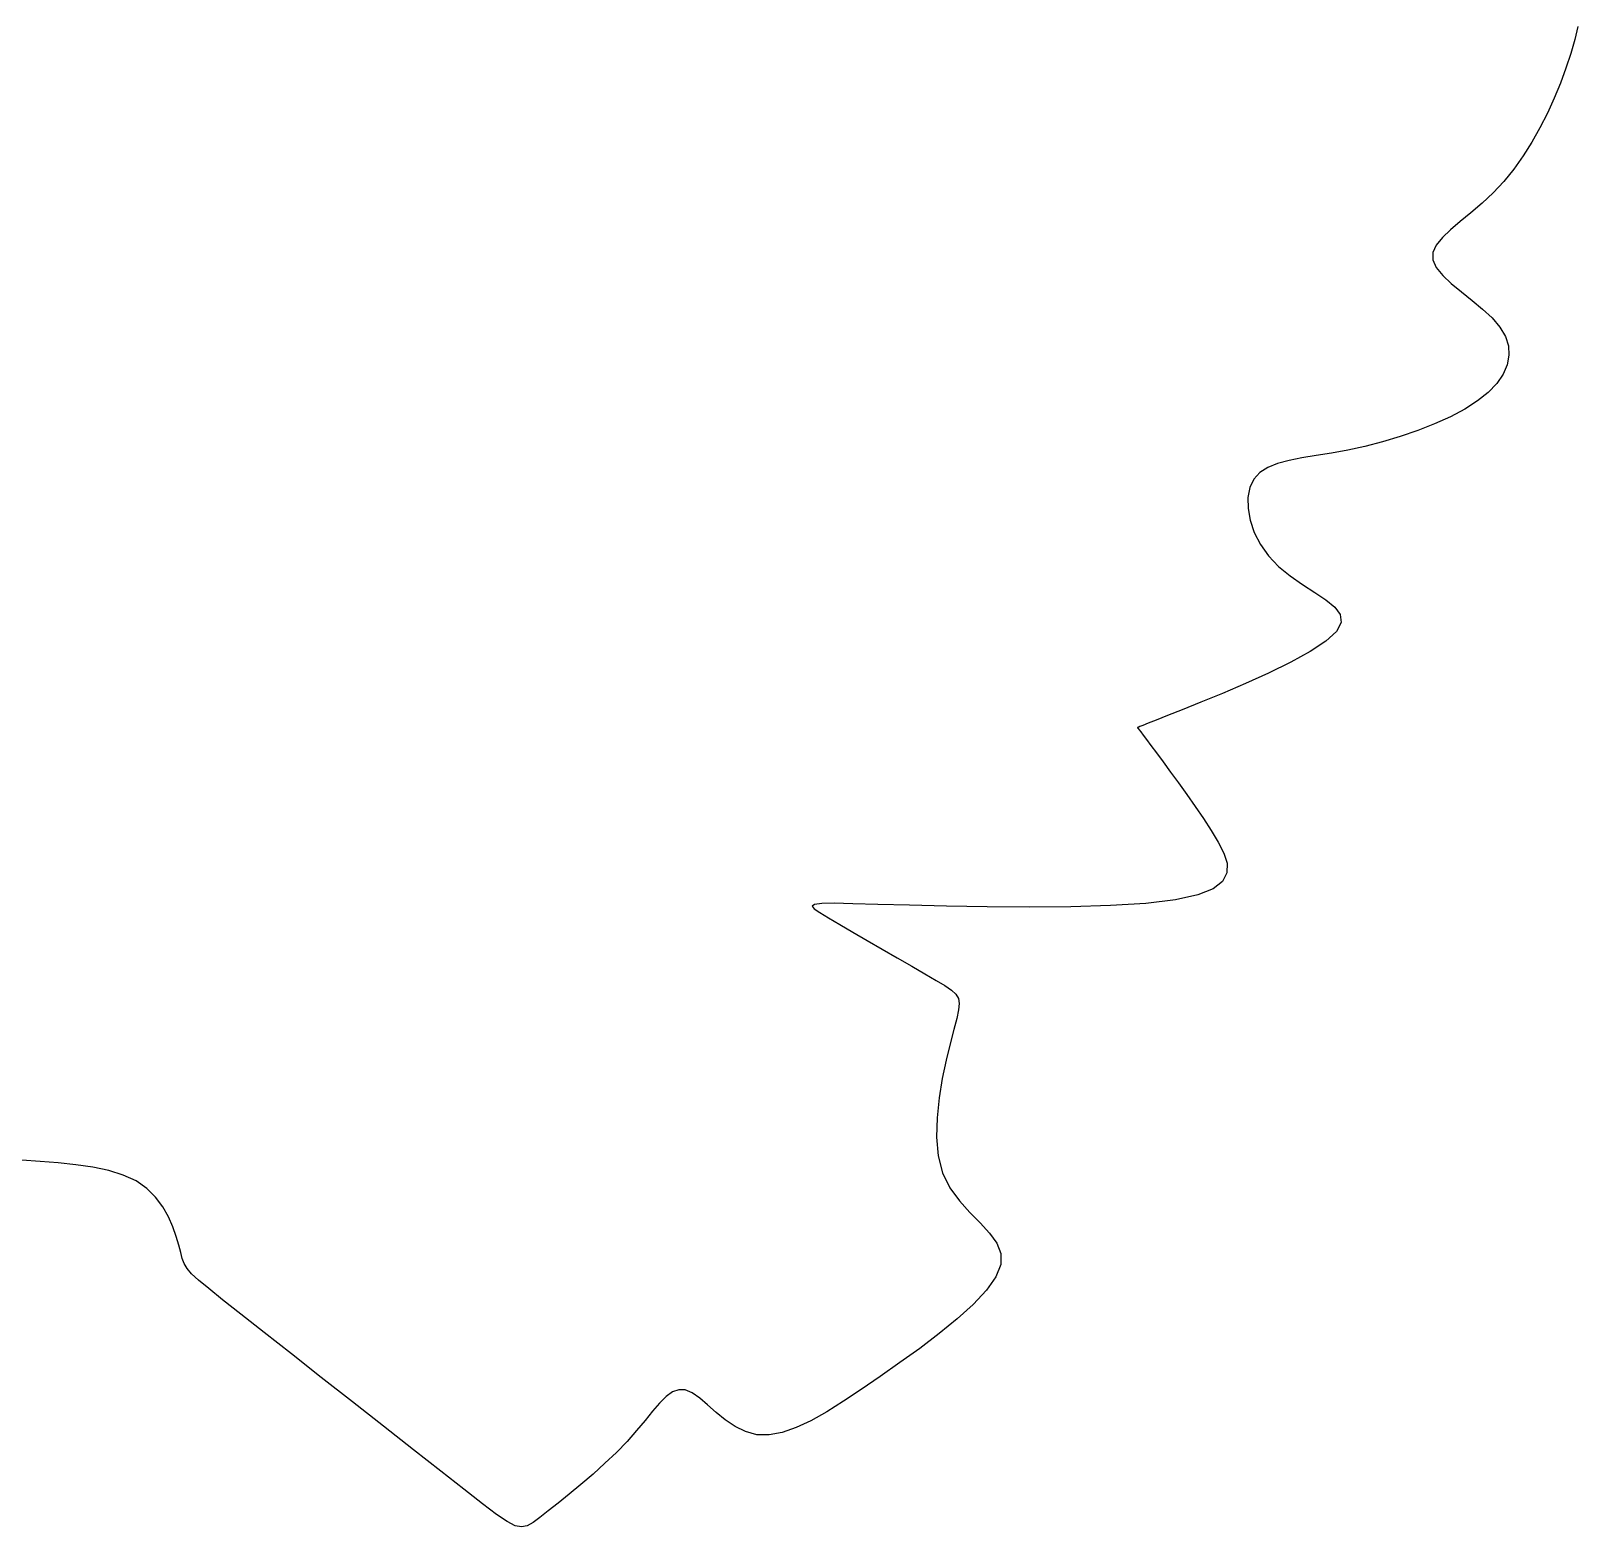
# Model space of a CAD drawing. Header units: millimetres. Extents: x 87938 to 265635, y 330093 to 434310.
# Drawn here: x 132916 to 134474, y 416572 to 418078 of the extents above; entities that cross this region are included whole.
import ezdxf

# ---------------------------------------------------------------- set-up
doc = ezdxf.new("R2010")
doc.units = ezdxf.units.MM

# ---------------------------------------------------------------- blocks, each defined once
blk = doc.blocks.new('A$C1E8B31EC')
for p, q in [((4730.5, 3995.5), (4727.3, 3982.4)), ((4727.3, 3982.4), (4723.3, 3968.3)), ((4723.3, 3968.3), (4718.4, 3953.5)), ((4718.4, 3953.5), (4712.8, 3938.3)), ((4712.8, 3938.3), (4706.6, 3923.1)), ((4706.6, 3923.1), (4699.7, 3908.1)), ((4699.7, 3908.1), (4692.2, 3893.3)), ((4692.2, 3893.3), (4684.1, 3878.9)), ((4675.3, 3865.1), (4665.9, 3851.9)), ((4684.1, 3878.9), (4675.3, 3865.1)), ((4665.9, 3851.9), (4655.8, 3839.4)), ((4655.8, 3839.4), (4645.2, 3828)), ((4634, 3817.5), (4622.7, 3807.9)), ((4645.2, 3828), (4634, 3817.5)), ((4622.7, 3807.9), (4611.9, 3799.1)), ((4602.1, 3790.8), (4593.9, 3783)), ((4611.9, 3799.1), (4602.1, 3790.8)), ((4587.8, 3775.4), (4584.4, 3767.9)), ((4593.9, 3783), (4587.8, 3775.4)), ((4584.4, 3767.9), (4584.3, 3760.4)), ((4584.3, 3760.4), (4587.8, 3752.7)), ((4587.8, 3752.7), (4594.3, 3744.8)), ((4594.3, 3744.8), (4602.9, 3736.6)), ((4602.9, 3736.6), (4613.1, 3728.3)), ((4613.1, 3728.3), (4623.8, 3719.7)), ((4623.8, 3719.7), (4634.4, 3711)), ((4634.4, 3711), (4644, 3702)), ((4644, 3702), (4651.9, 3692.8)), ((4651.9, 3692.8), (4657.4, 3683.4)), ((4657.4, 3683.4), (4660.5, 3673.9)), ((4661, 3664.4), (4659.3, 3654.8)), ((4660.5, 3673.9), (4661, 3664.4)), ((4659.3, 3654.8), (4655.2, 3645.4)), ((4648.8, 3636.1), (4640.2, 3627.1)), ((4655.2, 3645.4), (4648.8, 3636.1)), ((4629.4, 3618.5), (4616.6, 3610.3)), ((4640.2, 3627.1), (4629.4, 3618.5)), ((4602, 3602.5), (4586.1, 3595.3)), ((4616.6, 3610.3), (4602, 3602.5)), ((4569.1, 3588.7), (4551.5, 3582.6)), ((4586.1, 3595.3), (4569.1, 3588.7)), ((4498.7, 3568.9), (4482.2, 3565.9)), ((4515.9, 3572.7), (4498.7, 3568.9)), ((4533.7, 3577.3), (4515.9, 3572.7)), ((4551.5, 3582.6), (4533.7, 3577.3)), ((4428, 3555.5), (4418.2, 3551.5)), ((4439.5, 3558.5), (4428, 3555.5)), ((4452.5, 3561.1), (4439.5, 3558.5)), ((4466.8, 3563.4), (4452.5, 3561.1)), ((4482.2, 3565.9), (4466.8, 3563.4)), ((4404, 3539.7), (4400, 3531.2)), ((4410.1, 3546.4), (4404, 3539.7)), ((4418.2, 3551.5), (4410.1, 3546.4)), ((4400, 3531.2), (4398.1, 3521.2)), ((4398.1, 3521.2), (4398.2, 3510.1)), ((4398.2, 3510.1), (4400.3, 3498.3)), ((4400.3, 3498.3), (4404.5, 3486.1)), ((4404.5, 3486.1), (4410.7, 3474.1)), ((4410.7, 3474.1), (4418.8, 3462.5)), ((4418.8, 3462.5), (4428.8, 3451.8)), ((4428.8, 3451.8), (4440.6, 3442.3)), ((4440.6, 3442.3), (4453.2, 3433.7)), ((4453.2, 3433.7), (4465.6, 3425.8)), ((4465.6, 3425.8), (4476.7, 3418.3)), ((4476.7, 3418.3), (4485.5, 3410.9)), ((4485.5, 3410.9), (4490.9, 3403.4)), ((4490.9, 3403.4), (4491.9, 3395.3)), ((4487.4, 3386.5), (4476.7, 3376.7)), ((4491.9, 3395.3), (4487.4, 3386.5)), ((4460.9, 3366.3), (4441.2, 3355.4)), ((4476.7, 3376.7), (4460.9, 3366.3)), ((4441.2, 3355.4), (4418.9, 3344.6)), ((4418.9, 3344.6), (4395.6, 3334)), ((4372.4, 3324.1), (4350.7, 3315.2)), ((4395.6, 3334), (4372.4, 3324.1)), ((4331.9, 3307.7), (4317, 3301.7)), ((4350.7, 3315.2), (4331.9, 3307.7)), ((4286.9, 3289.7), (4286.8, 3289.7)), ((4286.8, 3289.7), (4286.8, 3289.6)), ((4286.8, 3289.6), (4287, 3289.4)), ((4287.5, 3289.9), (4286.9, 3289.7)), ((4287, 3289.4), (4287.5, 3288.7)), ((4289.2, 3290.6), (4287.5, 3289.9)), ((4287.5, 3288.7), (4288.5, 3287.4)), ((4288.5, 3287.4), (4290.1, 3285.3)), ((4292.4, 3291.9), (4289.2, 3290.6)), ((4297.8, 3294.1), (4292.4, 3291.9)), ((4305.8, 3297.3), (4297.8, 3294.1)), ((4317, 3301.7), (4305.8, 3297.3)), ((4290.1, 3285.3), (4292.5, 3282.1)), ((4292.5, 3282.1), (4295.9, 3277.6)), ((4295.9, 3277.6), (4300.3, 3271.6)), ((4300.3, 3271.6), (4306, 3264.1)), ((4306, 3264.1), (4312.7, 3255.1)), ((4312.7, 3255.1), (4320.2, 3244.9)), ((4320.2, 3244.9), (4328.2, 3233.9)), ((4328.2, 3233.9), (4336.6, 3222.2)), ((4336.6, 3222.2), (4345, 3210.2)), ((4345, 3210.2), (4353.3, 3198)), ((4353.3, 3198), (4361.2, 3186)), ((4361.2, 3186), (4368.3, 3174.5)), ((4368.3, 3174.5), (4373.9, 3163.4)), ((4373.9, 3163.4), (4377.1, 3153.1)), ((4377.1, 3153.1), (4377, 3143.5)), ((4372.6, 3134.9), (4363.1, 3127.4)), ((4377, 3143.5), (4372.6, 3134.9)), ((4325.1, 3116.2), (4295.3, 3112.7)), ((4347.6, 3121.2), (4325.1, 3116.2)), ((4363.1, 3127.4), (4347.6, 3121.2)), ((3961.7, 3111.7), (3959.4, 3110)), ((3959.4, 3110), (3961.3, 3107.3)), ((3961.3, 3107.3), (3967, 3103.4)), ((3968.9, 3112.6), (3961.7, 3111.7)), ((3967, 3103.4), (3975.8, 3098.2)), ((3981.5, 3112.8), (3968.9, 3112.6)), ((4000.1, 3112.4), (3981.5, 3112.8)), ((4025.4, 3111.7), (4000.1, 3112.4)), ((4057.4, 3110.8), (4025.4, 3111.7)), ((4094.7, 3109.9), (4057.4, 3110.8)), ((4135.5, 3109.2), (4094.7, 3109.9)), ((4177.8, 3108.9), (4135.5, 3109.2)), ((4219.8, 3109.3), (4177.8, 3108.9)), ((4259.6, 3110.5), (4219.8, 3109.3)), ((4295.3, 3112.7), (4259.6, 3110.5)), ((3975.8, 3098.2), (3987.1, 3091.6)), ((3987.1, 3091.6), (4000.3, 3083.9)), ((4000.3, 3083.9), (4014.8, 3075.5)), ((4014.8, 3075.5), (4029.9, 3066.7)), ((4029.9, 3066.7), (4045, 3057.9)), ((4045, 3057.9), (4059.5, 3049.4)), ((4059.5, 3049.4), (4072.7, 3041.7)), ((4072.7, 3041.7), (4084, 3035.1)), ((4084, 3035.1), (4092.9, 3029.9)), ((4092.9, 3029.9), (4099.5, 3025.5)), ((4099.5, 3025.5), (4103.9, 3021.4)), ((4103.9, 3021.4), (4106.5, 3017.1)), ((4106.5, 3017.1), (4107.4, 3012)), ((4107.4, 3012), (4106.8, 3005.4)), ((4104.9, 2996.8), (4102, 2985.6)), ((4106.8, 3005.4), (4104.9, 2996.8)), ((4102, 2985.6), (4098.3, 2971.4)), ((4098.3, 2971.4), (4094.2, 2954.8)), ((4094.2, 2954.8), (4090.3, 2936.4)), ((4090.3, 2936.4), (4087.1, 2916.9)), ((4087.1, 2916.9), (4085, 2896.9)), ((4085, 2896.9), (4084.6, 2877.3)), ((4084.6, 2877.3), (4086.3, 2858.5)), ((3181.7, 2852.9), (3163.4, 2854.3)), ((3199.9, 2851.5), (3181.7, 2852.9)), ((3217.8, 2849.6), (3199.9, 2851.5)), ((4086.3, 2858.5), (4090.7, 2841.4)), ((3234.9, 2847.2), (3217.8, 2849.6)), ((3250.9, 2843.8), (3234.9, 2847.2)), ((3265.5, 2839.3), (3250.9, 2843.8)), ((3278.4, 2833.3), (3265.5, 2839.3)), ((4090.7, 2841.4), (4098, 2826.5)), ((3289.2, 2825.8), (3278.4, 2833.3)), ((3298.1, 2817), (3289.2, 2825.8)), ((4098, 2826.5), (4107.5, 2813.4)), ((3305.3, 2807.3), (3298.1, 2817)), ((3311, 2797.3), (3305.3, 2807.3)), ((4107.5, 2813.4), (4118, 2801.7)), ((3315.5, 2787.2), (3311, 2797.3)), ((4118, 2801.7), (4128.5, 2791)), ((4128.5, 2791), (4137.9, 2780.9)), ((3318.9, 2777.5), (3315.5, 2787.2)), ((3321.5, 2768.8), (3318.9, 2777.5)), ((4137.9, 2780.9), (4145.2, 2770.8)), ((3323.4, 2761.2), (3321.5, 2768.8)), ((3325, 2755.2), (3323.4, 2761.2)), ((4145.2, 2770.8), (4149.4, 2760.4)), ((4149.4, 2760.4), (4149.3, 2749.1)), ((3326.9, 2750.1), (3325, 2755.2)), ((3329.8, 2745.3), (3326.9, 2750.1)), ((3334.4, 2739.9), (3329.8, 2745.3)), ((4149.3, 2749.1), (4144.3, 2736.7)), ((3341.4, 2733.4), (3334.4, 2739.9)), ((3351.6, 2724.9), (3341.4, 2733.4)), ((4144.3, 2736.7), (4134.7, 2723.3)), ((3365.5, 2713.7), (3351.6, 2724.9)), ((3384.1, 2699.1), (3365.5, 2713.7)), ((4134.7, 2723.3), (4121.5, 2709.1)), ((3407.5, 2680.7), (3384.1, 2699.1)), ((4121.5, 2709.1), (4105.4, 2694.5)), ((3435, 2659.2), (3407.5, 2680.7)), ((4105.4, 2694.5), (4087.1, 2679.6)), ((4067.6, 2664.8), (4047.5, 2650.4)), ((4087.1, 2679.6), (4067.6, 2664.8)), ((3465, 2635.6), (3435, 2659.2)), ((4047.5, 2650.4), (4027.6, 2636.5)), ((3496.3, 2611), (3465, 2635.6)), ((4027.6, 2636.5), (4008.7, 2623.4)), ((3818.6, 2620.9), (3812.2, 2616.3)), ((3824.9, 2623.2), (3818.6, 2620.9)), ((3831.5, 2623), (3824.9, 2623.2)), ((3838.5, 2619.9), (3831.5, 2623)), ((3846, 2614.7), (3838.5, 2619.9)), ((4008.7, 2623.4), (3990.8, 2611.5)), ((3527.7, 2586.4), (3496.3, 2611)), ((3805.6, 2609.7), (3798.6, 2601.6)), ((3812.2, 2616.3), (3805.6, 2609.7)), ((3854, 2607.9), (3846, 2614.7)), ((3862.5, 2600.4), (3854, 2607.9)), ((3990.8, 2611.5), (3973.9, 2600.9)), ((3557.7, 2562.8), (3527.7, 2586.4)), ((3791, 2592.2), (3782.5, 2582)), ((3798.6, 2601.6), (3791, 2592.2)), ((3871.7, 2593), (3862.5, 2600.4)), ((3881.6, 2586.2), (3871.7, 2593)), ((3958, 2592), (3943.1, 2585)), ((3973.9, 2600.9), (3958, 2592)), ((3772.9, 2571.2), (3762.2, 2560.1)), ((3782.5, 2582), (3772.9, 2571.2)), ((3892.2, 2581), (3881.6, 2586.2)), ((3903.7, 2577.9), (3892.2, 2581)), ((3915.9, 2577.7), (3903.7, 2577.9)), ((3929, 2580.1), (3915.9, 2577.7)), ((3943.1, 2585), (3929, 2580.1)), ((3585.2, 2541.3), (3557.7, 2562.8)), ((3762.2, 2560.1), (3750.6, 2549.1)), ((3608.6, 2522.9), (3585.2, 2541.3)), ((3750.6, 2549.1), (3738.6, 2538.2)), ((3726.4, 2527.8), (3714.6, 2518)), ((3738.6, 2538.2), (3726.4, 2527.8)), ((3627.2, 2508.4), (3608.6, 2522.9)), ((3703.5, 2509.1), (3693.5, 2501.2)), ((3714.6, 2518), (3703.5, 2509.1)), ((3641.4, 2497.6), (3627.2, 2508.4)), ((3652.1, 2490.4), (3641.4, 2497.6)), ((3685, 2494.6), (3678.2, 2489.5)), ((3693.5, 2501.2), (3685, 2494.6)), ((3660.3, 2486.3), (3652.1, 2490.4)), ((3666.7, 2485), (3660.3, 2486.3)), ((3672.4, 2486.1), (3666.7, 2485)), ((3678.2, 2489.5), (3672.4, 2486.1))]:
    blk.add_line(p, q)

msp = doc.modelspace()

# ---------------------------------------------------------------- block references
msp.add_blockref('A$C1E8B31EC', (129743.4, 414087.5))

doc.saveas('drawing.dxf')
